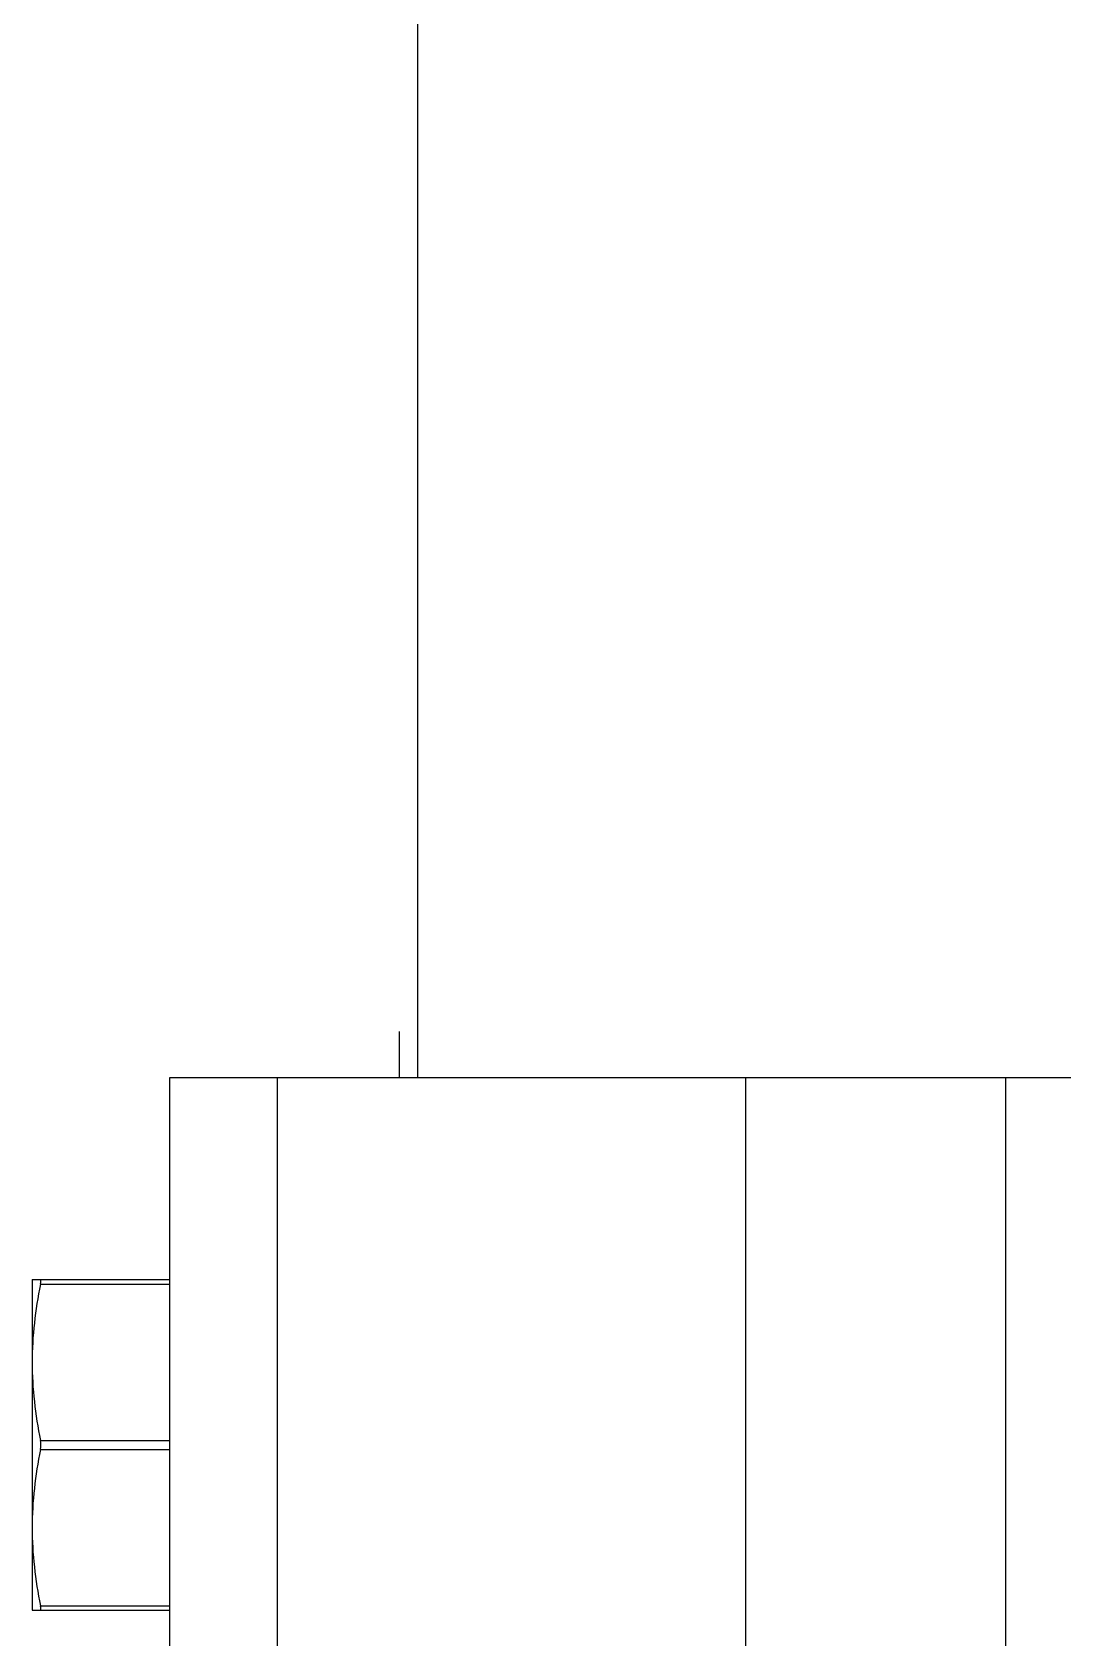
# Model space of a CAD drawing. Extents: x -191212 to 1245715665, y -234495 to 250873.
# Drawn here: x 184384.1 to 184573.8, y 131643.3 to 131938.8 of the extents above; entities that cross this region are included whole.
import ezdxf

# ---------------------------------------------------------------- set-up
doc = ezdxf.new("R2010")
doc.units = 0
doc.header["$LTSCALE"] = 500
doc.layers.get('0').update_dxf_attribs({"linetype": 'CONTINUOUS'})
doc.layers.add('PUB_TEXT', color=7, linetype='CONTINUOUS')

# ---------------------------------------------------------------- blocks, each defined once
blk = doc.blocks.new('deeeeee')
at = {"linetype": 'Continuous'}
for p, q in [((-465812.96, -352159.62), (-465812.96, -351477.74)), ((-465818.04, -352159.62), (-465818.04, -352146.91)), ((-465881.56, -352362.9), (-465881.56, -352159.62)), ((-465881.56, -352159.62), (-465627.46, -352159.62)), ((-465851.8, -352362.9), (-465851.8, -352159.62)), ((-465722.2, -352362.9), (-465722.2, -352159.62)), ((-465650.33, -352362.9), (-465650.33, -352159.62)), ((-465919.68, -352215.52), (-465919.68, -352307)), ((-465919.68, -352215.52), (-465881.56, -352215.52)), ((-465917.37, -352216.79), (-465881.56, -352216.79)), ((-465917.37, -352259.99), (-465881.56, -352259.99)), ((-465917.37, -352262.53), (-465881.56, -352262.53)), ((-465919.68, -352307), (-465881.56, -352307)), ((-465917.37, -352305.73), (-465881.56, -352305.73))]:
    blk.add_line(p, q, dxfattribs=at)
for points, knots in [([(-465917.37, -352216.79), (-465917.3, -352216.49), (-465917.24, -352216.18), (-465917.25, -352215.52), (-465917.37, -352215.52)], [0, 0, 0, 0, 0.722341, 1, 1, 1, 1]), ([(-465917.37, -352307), (-465917.25, -352307), (-465917.24, -352306.33), (-465917.3, -352306.03), (-465917.37, -352305.73)], [0, 0, 0, 0, 0.27764, 1, 1, 1, 1])]:
    blk.add_open_spline(points, degree=3, knots=knots, dxfattribs=at)
for points in [[(-465917.37, -352216.79), (-465918.79, -352223.89), (-465919.68, -352231.15), (-465919.68, -352238.39)], [(-465919.68, -352238.39), (-465919.68, -352245.63), (-465918.79, -352252.89), (-465917.37, -352259.99)], [(-465917.37, -352262.53), (-465917.2, -352261.7), (-465917.2, -352260.82), (-465917.37, -352259.99)], [(-465917.37, -352262.53), (-465918.79, -352269.63), (-465919.68, -352276.89), (-465919.68, -352284.13)], [(-465919.68, -352284.13), (-465919.68, -352291.37), (-465918.79, -352298.63), (-465917.37, -352305.73)]]:
    blk.add_open_spline(points, degree=3, dxfattribs=at)

msp = doc.modelspace()

# ---------------------------------------------------------------- block references
at = {"layer": 'PUB_TEXT', "xscale": 0.6652800000000001, "yscale": 0.6652800000000001, "zscale": 0.6652800000000001}
msp.add_blockref('deeeeee', (494351.1, 366031.13), dxfattribs=at)

doc.saveas('drawing.dxf')
